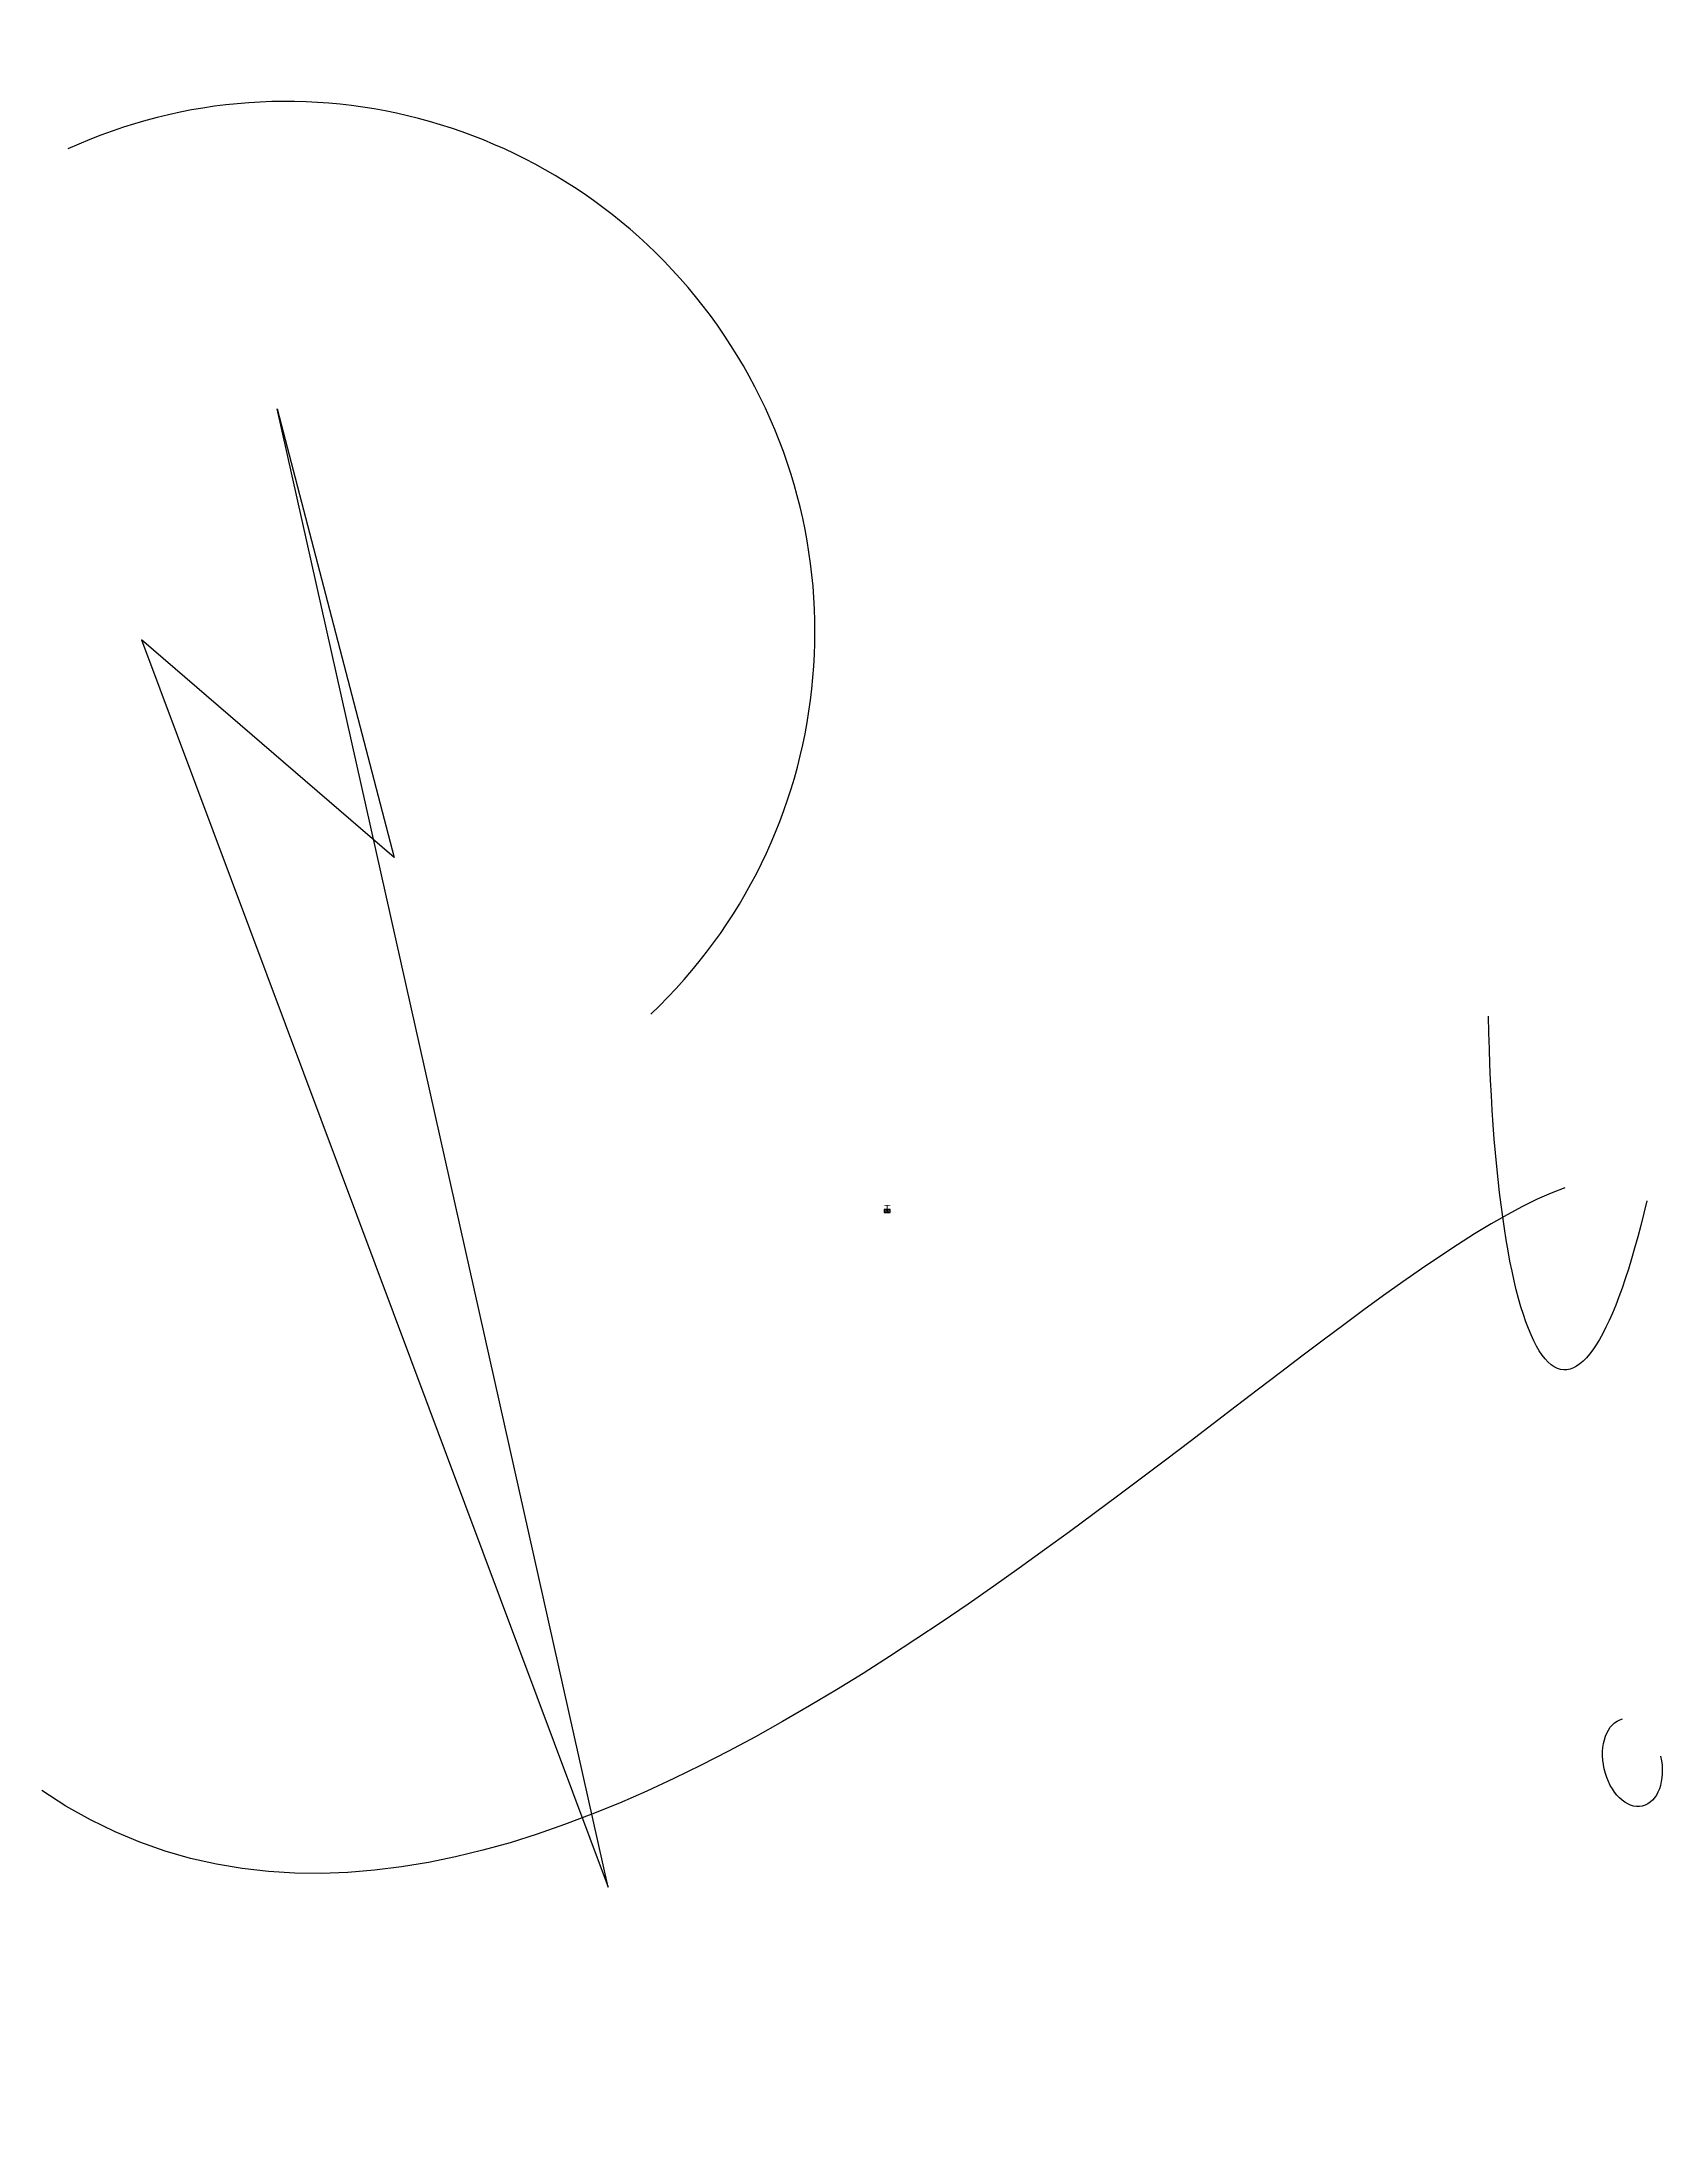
# Model space of a CAD drawing. Header units: centimetres. Extents: x -273 to 253, y -300 to 379.
import ezdxf

# ---------------------------------------------------------------- set-up
doc = ezdxf.new("R2010")
doc.units = ezdxf.units.CM

msp = doc.modelspace()

# ---------------------------------------------------------------- linework, layer by layer
msp.add_lwpolyline([(133.96, 99.41, 1)], format="xyb")
at = {"extrusion": (0.737364, 0.167164, -0.640773)}
msp.add_arc((-227.25, 39.25, 224.89), 14.47, 90, 360, dxfattribs=at)
msp.add_ellipse((-193.02, 188.81, -123.6), major_axis=(87.49, -147.19, -86.34), ratio=0.888634, start_param=0.221144, end_param=3.034467)
msp.add_open_spline([(220.39, 8.02, -120.12), (129.73, -23.9, -145.51), (-107.61, -299.68, 125.35), (-272.71, -187.18, 71.81)], degree=3)
for points in [[(-89.37, -218.48, -40.99), (-196.51, 260.29, 152.12), (-158.69, 115.02, 119.02), (-240.5, 185.46, 139.95)], [(0, 0), (1, 0), (1, 1)], [(0, 0), (1, 1), (0, 1)], [(1, 0), (2, 0), (2, 1)], [(1, 0), (2, 1), (1, 1)]]:
    msp.add_3dface(points)
at = {"layer": 'cañería', "extrusion": (0, 0, -1)}
msp.add_ellipse((230.01, 130.74, -221.37), major_axis=(9.98, 181.65, -163.83), ratio=0.134907, start_param=2.33418, end_param=4.323816, dxfattribs=at)

# ---------------------------------------------------------------- texts
msp.add_text('T', height=2.5).set_placement((0, 0))

doc.saveas('drawing.dxf')
